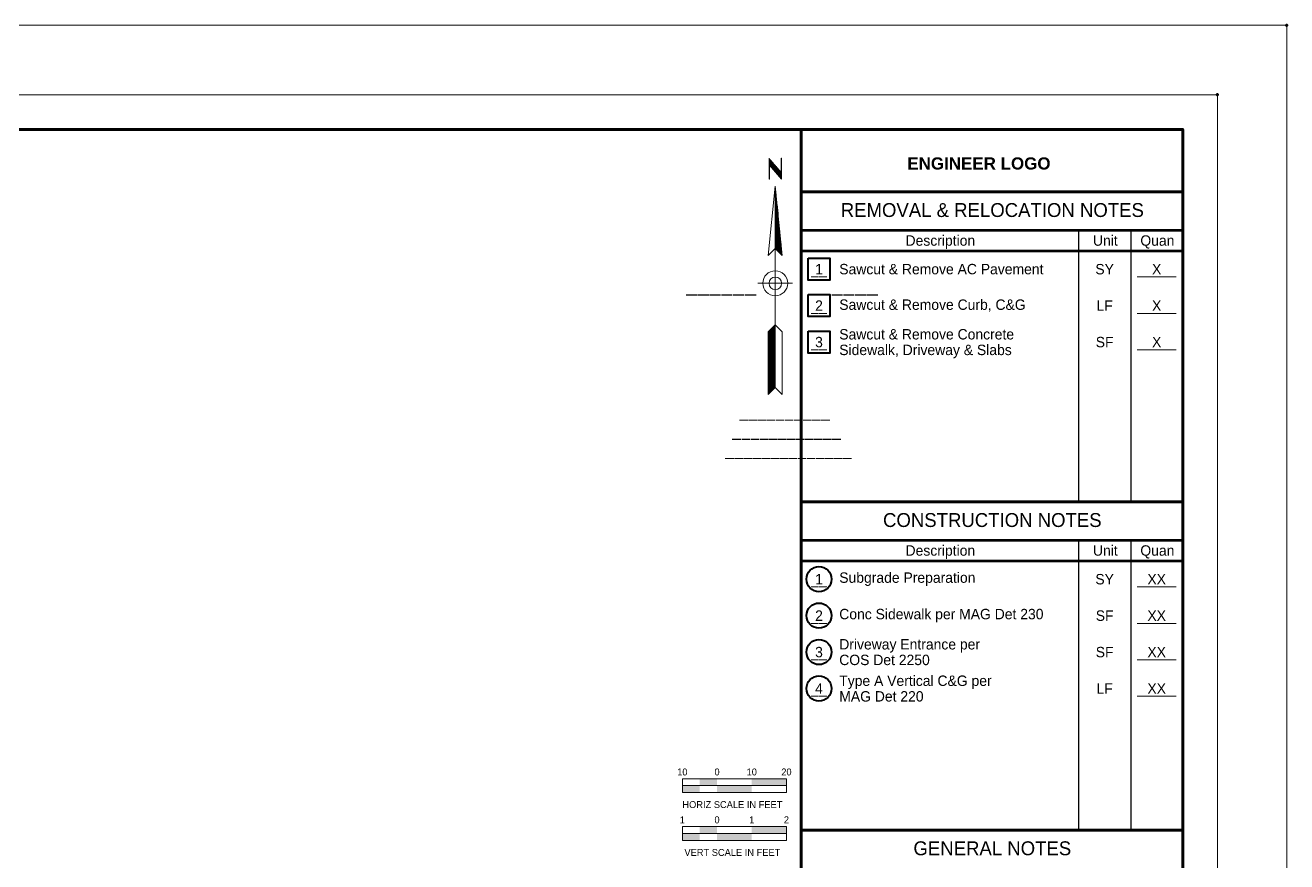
# Model space of a CAD drawing. Header units: feet. Extents: x 715168 to 716636, y 927703 to 928239.
# Drawn here: x 715524 to 715887.6, y 927998 to 928238.9 of the extents above; entities that cross this region are included whole.
import ezdxf
from ezdxf.enums import TextEntityAlignment as Align

# ---------------------------------------------------------------- set-up
doc = ezdxf.new("R2010")
doc.units = ezdxf.units.FT
doc.header["$MEASUREMENT"] = 0
for name, color, linetype, lineweight in [('10', 120, 'Continuous', 0), ('25', 31, 'Continuous', 0), ('36', 2, 'Continuous', 0), ('55', 92, 'Continuous', 0), ('58', 4, 'Continuous', 0), ('62', 7, 'Continuous', 0), ('63', 7, 'Continuous', 0)]:
    doc.layers.add(name, color=color, linetype=linetype, lineweight=lineweight)
doc.styles.add('Style-ENGINEERING', font='ENGINEERING.shx')
doc.styles.add('Style-SLANTED_PROPORTIONAL', font='SLANTED_PROPORTIONAL.shx')
doc.styles.add('Style-SWISS_BOLD___AREA_FILL', font='SWISS_BOLD___AREA_FILL.shx')
doc.styles.add('Style-VERTICAL_PROPORTIONAL', font='VERTICAL_PROPORTIONAL.shx')

# ---------------------------------------------------------------- blocks, each defined once
blk = doc.blocks.new('NOTCIR')
at = {"layer": '36', "color": 2, "linetype": 'Continuous', "lineweight": 40}
blk.add_circle((0, 0), 18.1, dxfattribs=at)
at = {"layer": '36', "color": 2, "linetype": 'Continuous', "lineweight": 40, "style": 'Style-VERTICAL_PROPORTIONAL'}
for tag in ['NOTCIR_77159', 'NOTCIR_77160']:
    blk.add_attdef(tag, text='', height=15, dxfattribs=at).set_placement((0, 0), align=Align.MIDDLE_CENTER)
blk = doc.blocks.new('NOTBOX')
at = {"layer": '10', "color": 120, "linetype": 'Continuous', "lineweight": 40, "flags": 128}
blk.add_lwpolyline([(-15.8, 15.8), (15.8, 15.8), (15.8, -15.8), (-15.8, -15.8)], close=True, dxfattribs=at)
at = {"layer": '10', "color": 120, "linetype": 'Continuous', "lineweight": 40, "style": 'Style-VERTICAL_PROPORTIONAL'}
for tag in ['NOTBOX_77207', 'NOTBOX_77208']:
    blk.add_attdef(tag, text='', height=15, dxfattribs=at).set_placement((0, 0), align=Align.MIDDLE_CENTER)
blk = doc.blocks.new('NORTHA')
at = {"layer": '25', "color": 31, "linetype": 'Continuous', "lineweight": 13}
for q in [(0, 25), (0, -25)]:
    blk.add_line((0, 0), q, dxfattribs=at)
at = {"layer": '25', "color": 31, "linetype": 'Continuous', "lineweight": 0}
blk.add_line((-145, 0), (-42.9, 0), dxfattribs=at)
at = {"layer": '25', "color": 31, "linetype": 'Continuous', "lineweight": 13, "flags": 128}
for points in [[(50, 0), (40, 10), (140, 0), (40, -10), (40.8, -9.2), (47.6, -9.2), (60.8, -7.9), (42.1, -7.9), (43.4, -6.6), (74, -6.6), (87.2, -5.3), (44.7, -5.3), (46.4, -4), (100.4, -4), (113.6, -2.6), (47.4, -2.6), (48.7, -1.3), (126.8, -1.3), (140, 0), (50, 0), (40, -10), (50, 0), (-150, 0), (-160, -10), (-70, -10), (-60, 0), (-70, 10), (-160, 10), (-150, 0), (-150.8, 0.8), (-60.8, 0.8), (-62.1, 2.1), (-152.1, 2.1), (-153.4, 3.4), (-63.4, 3.4), (-64.7, 4.7), (-154.7, 4.7), (-156, 6), (-66, 6), (-67.4, 7.4), (-157.4, 7.4), (-158.7, 8.7), (-68.7, 8.7)], [(159.7, -8.4), (180, -8.4), (180, -9), (150, -9), (151.5, -7.7), (160.5, -7.7), (162.1, -6.4), (153.1, -6.4), (154.6, -5), (163.6, -5), (165.2, -3.7), (156.2, -3.7), (157.7, -2.4), (166.7, -2.4), (168.2, -1.1), (159.2, -1.1), (160.8, 0.2), (169.8, 0.2), (171.3, 1.6), (162.3, 1.6), (163.9, 2.9), (172.9, 2.9), (174.4, 4.2), (165.4, 4.2), (166.9, 5.5), (175.9, 5.5), (177.5, 6.8), (168.5, 6.8), (170, 8.2), (179, 8.2), (180, 9), (150, 9), (150, 8.4), (170.3, 8.4), (150, -9), (159, -9), (179, 8.2)]]:
    blk.add_lwpolyline(points, dxfattribs=at)
for points in [[(-150, 0), (-160, 10), (-70, 10), (-60, 0)], [(170.3, 8.4), (179, 8.2), (159, -9), (150, -9)], [(50, 0), (40, -10), (140, 0)]]:
    blk.add_lwpolyline(points, close=True, dxfattribs=at)
at = {"layer": '25', "color": 31, "linetype": 'Continuous', "lineweight": 13}
for radius in [18, 9]:
    blk.add_circle((0, 0), radius, dxfattribs=at)
at = {"layer": '25', "color": 31, "linetype": 'Continuous', "lineweight": 80, "style": 'Style-SLANTED_PROPORTIONAL', "width": 0.999974}
blk.add_attdef('NORTHA_77276', text='', height=22.5, rotation=269.9999, dxfattribs=at).set_placement((0, 27.8), align=Align.MIDDLE_RIGHT)
at = {"layer": '25', "color": 31, "linetype": 'Continuous', "lineweight": 53, "style": 'Style-SLANTED_PROPORTIONAL'}
for tag, rotation, width, p in [('NORTHA_77278', 269.9999, 1.000043, (-193, -13.6)), ('NORTHA_77279', 270, 0.999989, (-248, -18.8)), ('NORTHA_77280', 270.0001, 0.999989, (-220.5, -16.2))]:
    blk.add_attdef(tag, text='', height=17.5, rotation=rotation, dxfattribs=dict(at, width=width)).set_placement(p, align=Align.CENTER)
at = {"layer": '25', "color": 31, "linetype": 'Continuous', "lineweight": 80, "style": 'Style-SLANTED_PROPORTIONAL', "width": 0.999983}
blk.add_attdef('NORTHA_77277', text='', height=22.5, rotation=269.9998, dxfattribs=at).set_placement((0, -47.5), align=Align.MIDDLE_LEFT)

msp = doc.modelspace()

# ---------------------------------------------------------------- linework, layer by layer
at = {"layer": '25', "color": 31, "linetype": 'Continuous', "lineweight": 0}
for p, q in [((715713.4, 928019.92), (715743.4, 928019.92)), ((715713.4, 928006.14), (715743.4, 928006.14))]:
    msp.add_line(p, q, dxfattribs=at)
at = {"layer": '25', "color": 31, "linetype": 'Continuous', "lineweight": 0, "flags": 128}
for points in [[(715713.4, 928021.92), (715743.4, 928021.92), (715743.4, 928017.92), (715713.4, 928017.92)], [(715713.4, 928008.14), (715743.4, 928008.14), (715743.4, 928004.14), (715713.4, 928004.14)]]:
    msp.add_lwpolyline(points, close=True, dxfattribs=at)
at = {"layer": '25', "color": 31, "linetype": 'Continuous', "lineweight": 0}
for points in [[(715713.4, 928017.92), (715718.4, 928017.92), (715713.4, 928019.92), (715718.4, 928019.92)], [(715743.4, 928019.92), (715733.4, 928019.92), (715743.4, 928021.92), (715733.4, 928021.92)], [(715713.4, 928004.14), (715718.4, 928004.14), (715713.4, 928006.14), (715718.4, 928006.14)], [(715743.4, 928006.14), (715733.4, 928006.14), (715743.4, 928008.14), (715733.4, 928008.14)]]:
    msp.add_solid(points, dxfattribs=at)
at = {"layer": '25', "color": 31, "linetype": 'Continuous', "lineweight": 0, "extrusion": (0, 0, -1)}
for points in [[(-715723.4, 928021.92), (-715718.4, 928021.92), (-715723.4, 928019.92), (-715718.4, 928019.92)], [(-715723.4, 928019.92), (-715733.4, 928019.92), (-715723.4, 928017.92), (-715733.4, 928017.92)], [(-715723.4, 928008.14), (-715718.4, 928008.14), (-715723.4, 928006.14), (-715718.4, 928006.14)], [(-715723.4, 928006.14), (-715733.4, 928006.14), (-715723.4, 928004.14), (-715733.4, 928004.14)]]:
    msp.add_solid(points, dxfattribs=at)
at = {"layer": '36', "color": 2, "linetype": 'Continuous', "lineweight": 0, "flags": 128}
msp.add_lwpolyline([(715187.63, 927778.92), (715867.63, 927778.92), (715867.63, 928218.92), (715187.63, 928218.92)], close=True, dxfattribs=at)
at = {"layer": '58', "color": 4, "linetype": 'Continuous', "lineweight": 80}
msp.add_line((715747.63, 927862.92), (715747.63, 928190.92), dxfattribs=at)
at = {"layer": '62', "color": 7, "linetype": 'Continuous', "lineweight": 53}
for p, q in [((715747.63, 928179.92), (715857.87, 928179.92)), ((715747.63, 928173.92), (715857.87, 928173.92)), ((715747.63, 928090.64), (715857.87, 928090.64)), ((715747.63, 928084.64), (715857.87, 928084.64))]:
    msp.add_line(p, q, dxfattribs=at)
at = {"layer": '62', "color": 7, "linetype": 'Continuous', "lineweight": 30}
for p, q in [((715827.63, 928179.92), (715827.63, 928101.64)), ((715842.63, 928179.92), (715842.63, 928101.64)), ((715827.63, 928090.64), (715827.63, 928007.1)), ((715842.63, 928090.64), (715842.63, 928007.1))]:
    msp.add_line(p, q, dxfattribs=at)
at = {"layer": '62', "color": 7, "linetype": 'Continuous', "lineweight": 100}
for p, q in [((715747.63, 928101.64), (715857.63, 928101.64)), ((715747.63, 928007.1), (715857.63, 928007.1))]:
    msp.add_line(p, q, dxfattribs=at)
at = {"layer": '62', "color": 7, "linetype": 'Continuous', "lineweight": 0, "flags": 128}
msp.add_lwpolyline([(715167.63, 927758.92), (715887.63, 927758.92), (715887.63, 928238.92), (715167.63, 928238.92)], close=True, dxfattribs=at)
at = {"layer": '62', "color": 7, "linetype": 'Continuous', "lineweight": 100, "flags": 128}
for points in [[(715217.63, 928208.92), (715857.63, 928208.92), (715857.63, 927788.92), (715217.63, 927788.92)], [(715747.63, 928190.92), (715857.63, 928190.92), (715857.63, 928208.92), (715747.63, 928208.92)]]:
    msp.add_lwpolyline(points, close=True, dxfattribs=at)
at = {"layer": '62', "color": 7, "linetype": 'Continuous', "lineweight": 106}
msp.add_point((715887.63, 928238.92), dxfattribs=at)
at = {"layer": '63', "color": 7, "linetype": 'Continuous', "lineweight": 106}
msp.add_point((715867.63, 928218.92), dxfattribs=at)

# ---------------------------------------------------------------- block references
at = {"layer": '10', "color": 120, "linetype": 'Continuous', "lineweight": 40, "xscale": 0.2, "yscale": 0.2, "zscale": 0.2}
for p, values in [((715752.79, 928168.67), {'NOTBOX_77207': '1', 'NOTBOX_77208': '__'}), ((715752.79, 928158.17), {'NOTBOX_77207': '2', 'NOTBOX_77208': '__'}), ((715752.79, 928147.67), {'NOTBOX_77207': '3', 'NOTBOX_77208': '__'})]:
    msp.add_blockref('NOTBOX', p, dxfattribs=at).add_auto_attribs(values)
at = {"layer": '25', "color": 31, "linetype": 'Continuous', "lineweight": 13, "xscale": 0.2, "yscale": 0.2, "zscale": 0.2, "rotation": 90}
msp.add_blockref('NORTHA', (715740.18, 928164.6), dxfattribs=at).add_auto_attribs({'NORTHA_77276': '______', 'NORTHA_77277': '______', 'NORTHA_77278': '__________', 'NORTHA_77279': '______________', 'NORTHA_77280': '____________'})
at = {"layer": '36', "color": 2, "linetype": 'Continuous', "lineweight": 40, "xscale": 0.2, "yscale": 0.2, "zscale": 0.2}
for p, values in [((715752.79, 928079.38), {'NOTCIR_77159': '1', 'NOTCIR_77160': '__'}), ((715752.79, 928068.88), {'NOTCIR_77159': '2', 'NOTCIR_77160': '__'}), ((715752.79, 928058.38), {'NOTCIR_77159': '3', 'NOTCIR_77160': '__'}), ((715752.79, 928047.88), {'NOTCIR_77159': '4', 'NOTCIR_77160': '__'})]:
    msp.add_blockref('NOTCIR', p, dxfattribs=at).add_auto_attribs(values)

# ---------------------------------------------------------------- texts
at = {"layer": '10', "color": 120, "linetype": 'Continuous', "lineweight": 80, "style": 'Style-ENGINEERING', "width": 0.999999}
msp.add_text('REMOVAL & RELOCATION NOTES', height=4, dxfattribs=at).set_placement((715802.75, 928185.7), align=Align.MIDDLE_CENTER)
at = {"layer": '10', "color": 120, "linetype": 'Continuous', "lineweight": 53}
for s, style, p in [('Description', 'Style-ENGINEERING', (715787.77, 928176.92)), ('Unit', 'Style-ENGINEERING', (715835.33, 928176.92)), ('Quan', 'Style-ENGINEERING', (715850.33, 928176.92)), ('SY', 'Style-SLANTED_PROPORTIONAL', (715835.13, 928168.67)), ('X', 'Style-SLANTED_PROPORTIONAL', (715850.13, 928168.67)), ('_____', 'Style-SLANTED_PROPORTIONAL', (715850.13, 928168.67)), ('____', 'Style-SLANTED_PROPORTIONAL', (715850.13, 928168.67)), ('___', 'Style-SLANTED_PROPORTIONAL', (715850.13, 928168.67)), ('__', 'Style-SLANTED_PROPORTIONAL', (715850.13, 928168.67)), ('LF', 'Style-SLANTED_PROPORTIONAL', (715835.13, 928158.17)), ('X', 'Style-SLANTED_PROPORTIONAL', (715850.13, 928158.17)), ('_____', 'Style-SLANTED_PROPORTIONAL', (715850.13, 928158.17)), ('____', 'Style-SLANTED_PROPORTIONAL', (715850.13, 928158.17)), ('___', 'Style-SLANTED_PROPORTIONAL', (715850.13, 928158.17)), ('__', 'Style-SLANTED_PROPORTIONAL', (715850.13, 928158.17)), ('SF', 'Style-SLANTED_PROPORTIONAL', (715835.13, 928147.67)), ('X', 'Style-SLANTED_PROPORTIONAL', (715850.13, 928147.67)), ('_____', 'Style-SLANTED_PROPORTIONAL', (715850.13, 928147.67)), ('____', 'Style-SLANTED_PROPORTIONAL', (715850.13, 928147.67)), ('___', 'Style-SLANTED_PROPORTIONAL', (715850.13, 928147.67)), ('__', 'Style-SLANTED_PROPORTIONAL', (715850.13, 928147.67))]:
    msp.add_text(s, height=3, dxfattribs=dict(at, style=style)).set_placement(p, align=Align.MIDDLE_CENTER)
at = {"layer": '10', "color": 120, "linetype": 'Continuous', "lineweight": 53, "char_height": 3, "line_spacing_factor": 0.9, "style": 'Style-SLANTED_PROPORTIONAL'}
for s, insert, attachment_point in [('Sawcut & Remove AC Pavement', (715758.63, 928168.67), 4), ('Sawcut & Remove Curb, C&G', (715758.63, 928158.17), 4), ('Sawcut & Remove Concrete\\PSidewalk, Driveway & Slabs', (715758.63, 928151.42), 1)]:
    msp.add_mtext(s, dxfattribs=dict(at, insert=insert, attachment_point=attachment_point))
at = {"layer": '25', "color": 31, "linetype": 'Continuous', "lineweight": 13, "style": 'Style-VERTICAL_PROPORTIONAL'}
for s, p in [('10', (715713.4, 928022.85)), ('0', (715723.4, 928022.85)), ('10', (715733.4, 928022.85)), ('20', (715743.4, 928022.85)), ('1', (715713.4, 928009.07)), ('0', (715723.4, 928009.07)), ('1', (715733.4, 928009.07)), ('2', (715743.4, 928009.07))]:
    msp.add_text(s, height=2, dxfattribs=at).set_placement(p, align=Align.CENTER)
for s, p in [('HORIZ SCALE IN FEET', (715727.82, 928014.45)), ('VERT SCALE IN FEET', (715727.82, 928000.67))]:
    msp.add_text(s, height=2, dxfattribs=at).set_placement(p, align=Align.MIDDLE_CENTER)
at = {"layer": '36', "color": 2, "linetype": 'Continuous', "lineweight": 80, "style": 'Style-ENGINEERING', "width": 0.999999}
msp.add_text('CONSTRUCTION NOTES', height=4, dxfattribs=at).set_placement((715802.75, 928096.41), align=Align.MIDDLE_CENTER)
at = {"layer": '36', "color": 2, "linetype": 'Continuous', "lineweight": 53}
for s, style, p in [('Description', 'Style-ENGINEERING', (715787.77, 928087.64)), ('Unit', 'Style-ENGINEERING', (715835.33, 928087.64)), ('Quan', 'Style-ENGINEERING', (715850.33, 928087.64)), ('SY', 'Style-SLANTED_PROPORTIONAL', (715835.13, 928079.38)), ('_____', 'Style-SLANTED_PROPORTIONAL', (715850.13, 928079.38)), ('____', 'Style-SLANTED_PROPORTIONAL', (715850.13, 928079.38)), ('___', 'Style-SLANTED_PROPORTIONAL', (715850.13, 928079.38)), ('XX', 'Style-SLANTED_PROPORTIONAL', (715850.13, 928079.38)), ('_', 'Style-SLANTED_PROPORTIONAL', (715850.13, 928079.38)), ('SF', 'Style-SLANTED_PROPORTIONAL', (715835.13, 928068.88)), ('XX', 'Style-SLANTED_PROPORTIONAL', (715850.13, 928068.88)), ('_____', 'Style-SLANTED_PROPORTIONAL', (715850.13, 928068.88)), ('____', 'Style-SLANTED_PROPORTIONAL', (715850.13, 928068.88)), ('___', 'Style-SLANTED_PROPORTIONAL', (715850.13, 928068.88)), ('_', 'Style-SLANTED_PROPORTIONAL', (715850.13, 928068.88)), ('SF', 'Style-SLANTED_PROPORTIONAL', (715835.13, 928058.38)), ('XX', 'Style-SLANTED_PROPORTIONAL', (715850.13, 928058.38)), ('_____', 'Style-SLANTED_PROPORTIONAL', (715850.13, 928058.38)), ('____', 'Style-SLANTED_PROPORTIONAL', (715850.13, 928058.38)), ('___', 'Style-SLANTED_PROPORTIONAL', (715850.13, 928058.38)), ('_', 'Style-SLANTED_PROPORTIONAL', (715850.13, 928058.38)), ('LF', 'Style-SLANTED_PROPORTIONAL', (715835.13, 928047.88)), ('XX', 'Style-SLANTED_PROPORTIONAL', (715850.13, 928047.88)), ('_____', 'Style-SLANTED_PROPORTIONAL', (715850.13, 928047.88)), ('____', 'Style-SLANTED_PROPORTIONAL', (715850.13, 928047.88)), ('___', 'Style-SLANTED_PROPORTIONAL', (715850.13, 928047.88)), ('_', 'Style-SLANTED_PROPORTIONAL', (715850.13, 928047.88))]:
    msp.add_text(s, height=3, dxfattribs=dict(at, style=style)).set_placement(p, align=Align.MIDDLE_CENTER)
at = {"layer": '36', "color": 2, "linetype": 'Continuous', "lineweight": 53, "char_height": 3, "line_spacing_factor": 0.9, "style": 'Style-SLANTED_PROPORTIONAL'}
for s, insert, attachment_point in [('Subgrade Preparation', (715758.63, 928079.38), 4), ('Conc Sidewalk per MAG Det 230', (715758.63, 928068.88), 4), ('Driveway Entrance per\\PCOS Det 2250\\P', (715758.63, 928062.13), 1), ('Type A Vertical C&G per\\PMAG Det 220', (715758.63, 928051.63), 1)]:
    msp.add_mtext(s, dxfattribs=dict(at, insert=insert, attachment_point=attachment_point))
at = {"layer": '55', "color": 92, "linetype": 'Continuous', "lineweight": 80, "style": 'Style-ENGINEERING', "width": 0.999999}
msp.add_text('GENERAL NOTES', height=4, dxfattribs=at).set_placement((715802.75, 928001.87), align=Align.MIDDLE_CENTER)
at = {"layer": '62', "color": 7, "linetype": 'Continuous', "lineweight": 0, "style": 'Style-SWISS_BOLD___AREA_FILL'}
msp.add_text('ENGINEER LOGO', height=3.5, dxfattribs=at).set_placement((715798.89, 928197.37), align=Align.CENTER)

doc.saveas('drawing.dxf')
